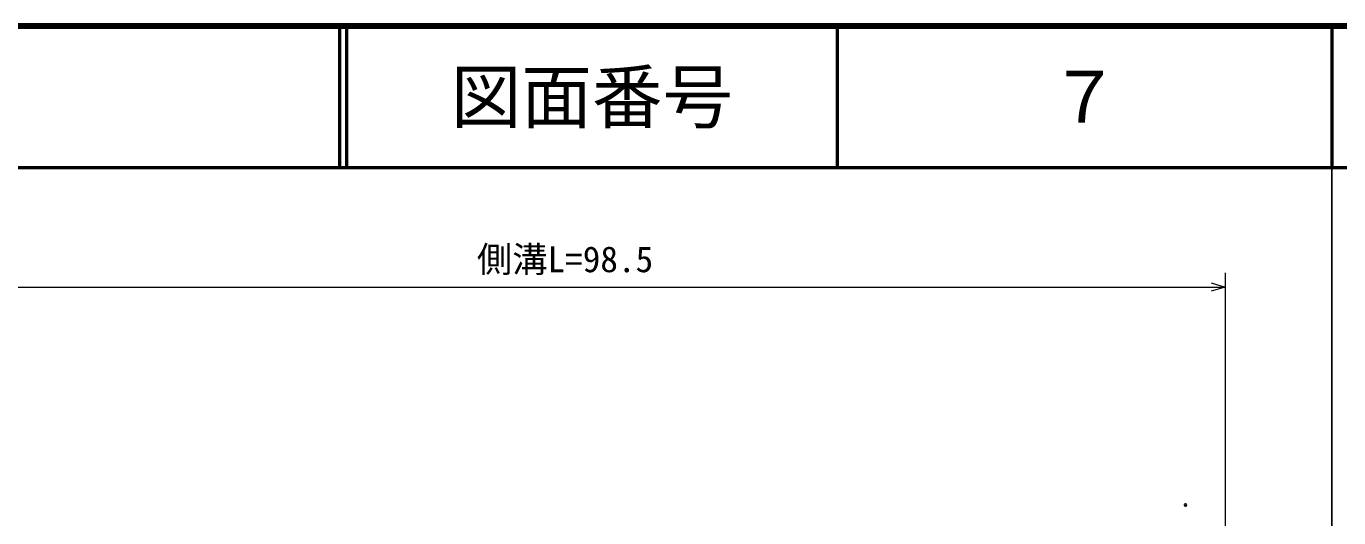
# Model space of a CAD drawing. Units: millimetres, scale not verified. Extents: x 40000 to 680000, y 20000 to 380000.
# Drawn here: x 486568 to 579500, y 345190 to 380000 of the extents above; entities that cross this region are included whole.
import ezdxf
from ezdxf.enums import TextEntityAlignment as Align

# ---------------------------------------------------------------- set-up
doc = ezdxf.new("R2010")
doc.units = ezdxf.units.MM
doc.header["$LTSCALE"] = 1000
for name, color, linetype, lineweight in [('M-BGD', 7, 'Continuous', 25), ('M-STR-HTXT', 7, 'Continuous', 13), ('M-TTL', 2, 'Continuous', 140), ('M-TTL-BAND', 7, 'Continuous', 25), ('M-TTL-LINE', 7, 'Continuous', 50)]:
    doc.layers.add(name, color=color, linetype=linetype, lineweight=lineweight)
doc.layers.add('M-TTL-TXT', color=7, linetype='Continuous')
doc.styles.add('ＭＳ ゴシック', font='')
doc.styles.get('ＭＳ ゴシック').set_extended_font_data('MS Gothic')

# ---------------------------------------------------------------- blocks, each defined once
blk = doc.blocks.new('BUHIN492')
at = {"color": 7, "linetype": 'Continuous', "lineweight": 13}
blk.add_lwpolyline([(-108, 1035), (0, 0), (-639, 820)], dxfattribs=at)

msp = doc.modelspace()

# ---------------------------------------------------------------- linework, layer by layer
at = {"layer": 'M-BGD'}
msp.add_circle((568653, 346095), 75, dxfattribs=at)
at = {"layer": 'M-STR-HTXT'}
for p, q in [((571468, 362531), (571468, 336327)), ((472858, 361531), (571468, 361531))]:
    msp.add_line(p, q, dxfattribs=at)
at = {"layer": 'M-TTL'}
msp.add_line((680000, 380000), (40000, 380000), dxfattribs=at)
at = {"layer": 'M-TTL-BAND'}
msp.add_line((579000, 20000), (579000, 370000), dxfattribs=at)
at = {"layer": 'M-TTL-LINE'}
for p, q in [((508747, 380000), (508747, 370000)), ((509247, 380000), (509247, 370000)), ((543997, 380000), (543997, 370000)), ((579000, 380000), (579000, 370000)), ((40000, 370000), (680000, 370000))]:
    msp.add_line(p, q, dxfattribs=at)

# ---------------------------------------------------------------- block references
at = {"layer": 'M-STR-HTXT', "rotation": 68}
msp.add_blockref('BUHIN492', (571468, 361531), dxfattribs=at)

# ---------------------------------------------------------------- texts
at = {"layer": 'M-STR-HTXT', "style": 'ＭＳ ゴシック'}
msp.add_text('側溝L=98.5', height=1833, dxfattribs=at).set_placement((518476, 362031), align=Align.BOTTOM_LEFT)
at = {"layer": 'M-TTL-TXT', "style": 'ＭＳ ゴシック'}
for s, p in [('図面番号', (526622, 375000)), ('７', (561497, 375000))]:
    msp.add_text(s, height=3666, dxfattribs=at).set_placement(p, align=Align.MIDDLE_CENTER)

doc.saveas('drawing.dxf')
